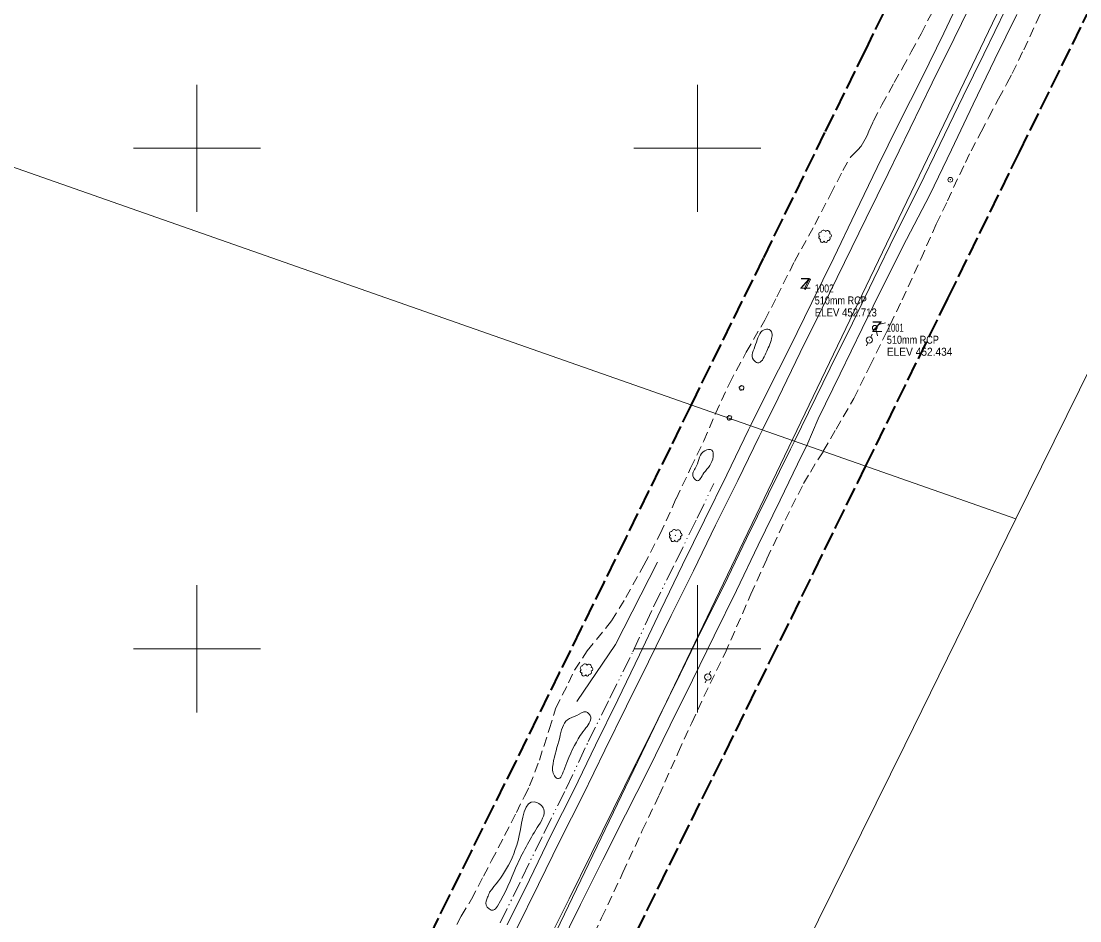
# Model space of a CAD drawing. Extents: x 352087 to 353713, y 331287 to 335613.
# Drawn here: x 353064.9 to 353276.4, y 333145.7 to 333325.4 of the extents above; entities that cross this region are included whole.
import ezdxf
from ezdxf.enums import TextEntityAlignment as Align

# ---------------------------------------------------------------- set-up
doc = ezdxf.new("R2010")
doc.units = 0
doc.header["$LTSCALE"] = 0.64
for name, pattern in [('DASH_DOUBLE_DOT', [9.2, 5, -1.2, 0.3, -1.2, 0.3, -1.2]), ('LONG_DASHED', [7.5, 6, -1.5]), ('MEDIUM_DASHED', [4.5, 3, -1.5])]:
    doc.linetypes.add(name, pattern=pattern)
for name, color, linetype, lineweight in [('1', 7, 'Continuous', 13), ('13', 7, 'Continuous', 13), ('14', 7, 'Continuous', 13), ('2', 7, 'Continuous', 13), ('22', 7, 'Continuous', 13), ('24', 7, 'MEDIUM_DASHED', 13), ('26', 7, 'Continuous', 13), ('27', 7, 'Continuous', 13), ('36', 7, 'Continuous', 13), ('5', 7, 'Continuous', 13), ('6', 7, 'Continuous', 13)]:
    doc.layers.add(name, color=color, linetype=linetype, lineweight=lineweight)
doc.layers.add('59', color=7, linetype='Continuous')
doc.layers.add('62', color=7, linetype='Continuous')

msp = doc.modelspace()

# ---------------------------------------------------------------- linework, layer by layer
at = {"layer": '1'}
for p, q in [((353263.658, 333225.981), (352989.352, 333322.134)), ((353100, 333300), (353100, 333312.702)), ((353200, 333300), (353200, 333312.702)), ((353100, 333300), (353087.298, 333300)), ((353100, 333300), (353100, 333287.298)), ((353100, 333300), (353112.702, 333300)), ((353200, 333300), (353187.298, 333300)), ((353200, 333300), (353200, 333287.298)), ((353200, 333300), (353212.702, 333300)), ((353100, 333200), (353100, 333212.702)), ((353200, 333200), (353200, 333212.702)), ((353100, 333200), (353087.298, 333200)), ((353100, 333200), (353100, 333187.298)), ((353100, 333200), (353112.702, 333200)), ((353200, 333200), (353187.298, 333200)), ((353200, 333200), (353200, 333187.298)), ((353200, 333200), (353212.702, 333200))]:
    msp.add_line(p, q, dxfattribs=at)
at = {"layer": '1', "linetype": 'LONG_DASHED', "lineweight": 35}
for points in [[(353311.492, 333467.273), (353302.58, 333451.518), (353289.748, 333428.828), (353271.758, 333395.769), (353257.207, 333367.813), (353245.66, 333344.478), (353233.578, 333319.708), (353225.434, 333303.134), (353213.147, 333278.054), (353199.743, 333250.838), (353198.739, 333248.737)], [(353233.611, 333236.424), (353250.062, 333270.029), (353264.359, 333299.223), (353280.266, 333331.609), (353291.098, 333353.52), (353303.861, 333378.32), (353319.264, 333406.295), (353334.716, 333433.867), (353347.236, 333455.879)], [(353198.739, 333248.737), (353194.607, 333240.254), (353190.158, 333231.352), (353185.729, 333222.206), (353181.302, 333213.298), (353176.743, 333204.008), (353172.407, 333195.192), (353168.059, 333186.415), (353163.641, 333177.389), (353159.174, 333168.495), (353154.771, 333159.534), (353150.321, 333150.519), (353145.841, 333141.375)], [(353187.805, 333143.399), (353192.276, 333152.475), (353196.689, 333161.43), (353201.082, 333170.311), (353205.541, 333179.27), (353209.998, 333188.366), (353214.429, 333197.347), (353218.787, 333206.152), (353223.324, 333215.452), (353227.685, 333224.376), (353232.042, 333233.247), (353233.611, 333236.424)]]:
    msp.add_lwpolyline(points, dxfattribs=at)
at = {"layer": '1'}
for points in [[(353378.181, 333446.015), (353339.613, 333377.706), (353309.185, 333318.723), (353281.479, 333262.136), (353263.658, 333225.981)], [(353263.658, 333225.981), (353241.452, 333180.742), (353212.71, 333122.595), (353193.044, 333082.298), (353174.154, 333042.191), (353152.276, 332991.66)]]:
    msp.add_lwpolyline(points, dxfattribs=at)
at = {"layer": '13'}
for p, q in [((353250.561, 333293.74), (353250.538, 333293.717)), ((353250.538, 333293.74), (353250.561, 333293.717)), ((353235.453, 333264.16), (353235.43, 333264.137)), ((353235.43, 333264.16), (353235.453, 333264.137))]:
    msp.add_line(p, q, dxfattribs=at)
for centre in [(353250.5507, 333293.7288), (353235.4427, 333264.1488)]:
    msp.add_circle(centre, 0.4763, dxfattribs=at)
at = {"layer": '14'}
msp.add_lwpolyline([(353175.916, 333189.52), (353183.635, 333200.875), (353192.039, 333217.309)], dxfattribs=at)
at = {"layer": '2'}
msp.add_lwpolyline([(352699.834, 331507.854), (352720.03, 331594.085), (352816.575, 332005.772), (352865.618, 332386.048), (352930.017, 332557.728), (353105.242, 333008.982), (353157.155, 333113.058), (353295.666, 333401.422), (353402.531, 333581.007), (353454.028, 333683.888), (353523.036, 333821.655)], dxfattribs=at)
at = {"layer": '22'}
for points in [[(353208.473, 333251.99), (353208.473, 333251.883), (353208.491, 333251.799), (353208.529, 333251.723), (353208.643, 333251.665), (353208.765, 333251.685), (353208.892, 333251.807), (353208.902, 333251.779), (353208.999, 333251.741), (353209.083, 333251.748), (353209.177, 333251.779), (353209.245, 333251.837), (353209.253, 333251.939), (353209.215, 333252.053), (353209.284, 333252.152), (353209.311, 333252.305), (353209.245, 333252.465), (353209.101, 333252.533), (353208.979, 333252.495), (353208.91, 333252.561), (353208.796, 333252.599), (353208.709, 333252.579), (353208.626, 333252.541), (353208.605, 333252.427), (353208.537, 333252.401), (353208.481, 333252.381), (353208.422, 333252.333), (353208.367, 333252.267), (353208.367, 333252.152), (353208.405, 333252.066)], [(353206.036, 333246.016), (353206.036, 333245.909), (353206.054, 333245.825), (353206.092, 333245.749), (353206.206, 333245.691), (353206.328, 333245.711), (353206.455, 333245.833), (353206.465, 333245.805), (353206.562, 333245.767), (353206.646, 333245.774), (353206.74, 333245.805), (353206.808, 333245.863), (353206.816, 333245.965), (353206.778, 333246.079), (353206.847, 333246.178), (353206.874, 333246.331), (353206.808, 333246.491), (353206.664, 333246.559), (353206.542, 333246.521), (353206.473, 333246.587), (353206.359, 333246.625), (353206.272, 333246.605), (353206.189, 333246.567), (353206.168, 333246.453), (353206.1, 333246.427), (353206.044, 333246.407), (353205.985, 333246.359), (353205.93, 333246.293), (353205.93, 333246.178), (353205.968, 333246.092)]]:
    msp.add_lwpolyline(points, close=True, dxfattribs=at)
for centre in [(353225.4616, 333282.461), (353195.6056, 333222.679), (353177.7956, 333195.824)]:
    msp.add_circle(centre, 0.0149, dxfattribs=at)
for centre, radius, start, end in [((353224.5481, 333282.1682), 0.2933, 105.03166, 283.77731), ((353224.6876, 333282.8204), 0.4273, 82.91551, 239.70443), ((353225.2179, 333283.1556), 0.4868, 31.96825, 169.49248), ((353225.9943, 333283.0941), 0.4837, 342.86408, 138.70256), ((353226.4447, 333282.5951), 0.3567, 273.11698, 88.11726), ((353224.9674, 333281.6391), 0.4264, 145.05235, 338.47204), ((353225.6856, 333281.526), 0.3245, 187.67102, 4.99016), ((353226.0652, 333282.0105), 0.4597, 262.95807, 29.80374), ((353194.8316, 333223.0384), 0.4273, 82.91551, 239.70443), ((353195.3619, 333223.3736), 0.4868, 31.96825, 169.49248), ((353196.1383, 333223.3121), 0.4837, 342.86408, 138.70256), ((353196.5887, 333222.8131), 0.3567, 273.11698, 88.11726), ((353194.6921, 333222.3862), 0.2933, 105.03166, 283.77731), ((353195.1114, 333221.8571), 0.4264, 145.05235, 338.47204), ((353195.8296, 333221.744), 0.3245, 187.67102, 4.99016), ((353196.2092, 333222.2285), 0.4597, 262.95807, 29.80374), ((353176.8821, 333195.5312), 0.2933, 105.03166, 283.77731), ((353177.0216, 333196.1834), 0.4273, 82.91551, 239.70443), ((353177.5519, 333196.5186), 0.4868, 31.96825, 169.49248), ((353178.3283, 333196.4571), 0.4837, 342.86408, 138.70256), ((353178.3992, 333195.3735), 0.4597, 262.95807, 29.80374), ((353178.7787, 333195.9581), 0.3567, 273.11698, 88.11726), ((353177.3014, 333195.0021), 0.4264, 145.05235, 338.47204), ((353178.0196, 333194.889), 0.3245, 187.67102, 4.99016)]:
    msp.add_arc(centre, radius, start, end, dxfattribs=at)
for points in [[(353213.712, 333259.105), (353212.041, 333257.175), (353211.22, 333257.725), (353211.648, 333260.806), (353213.328, 333263.73), (353214.339, 333263.817), (353214.904, 333263.119), (353214.83, 333261.984), (353213.712, 333259.105)], [(353201.281, 333235.197), (353199.825, 333233.623), (353199.121, 333234.552), (353199.824, 333236.578), (353201.512, 333239.591), (353202.882, 333239.687), (353203.156, 333238.413), (353201.281, 333235.197)], [(353176.575, 333182.7), (353173.507, 333176.253), (353172.029, 333174.111), (353171.448, 333174.619), (353171.157, 333177.027), (353172.487, 333182.28), (353174.055, 333185.855), (353175.896, 333186.719), (353177.806, 333187.398), (353178.607, 333186.693), (353177.739, 333184.237), (353176.575, 333182.7)], [(353158.472, 333151.407), (353164.4, 333162.726), (353167.545, 333169.427), (353169.323, 333167.977), (353169.062, 333166.159), (353168.003, 333164.299), (353163.804, 333156.526), (353160.032, 333148.614), (353159.212, 333147.806), (353157.795, 333148.831), (353158.086, 333150.375), (353158.472, 333151.407)]]:
    msp.add_spline(points, degree=3, dxfattribs=at)
at = {"layer": '24'}
for points in [[(353225.163, 333239.475), (353227.708, 333243.891), (353231.287, 333250.013), (353234.475, 333256.503), (353237.274, 333262.181), (353237.957, 333263.568), (353238.021, 333263.698), (353238.529, 333264.761), (353240.9, 333269.732), (353244.646, 333277.868), (353247.736, 333284.839), (353249.992, 333289.529), (353252.415, 333294.788), (353253.564, 333297.172), (353254.685, 333299.499), (353256.715, 333303.283), (353258.237, 333306.225), (353260.184, 333309.886), (353261.871, 333312.98), (353262.933, 333314.928), (353265.204, 333319.69), (353267.702, 333325.049), (353269.976, 333330.001)], [(353203.644, 333247.018), (353206.407, 333253.028), (353209.766, 333259.3), (353213.474, 333265.676), (353215.905, 333270.325), (353219.389, 333277.415), (353223.462, 333284.759), (353226.594, 333290.777), (353229.081, 333295.578), (353230.59, 333298.238), (353231.753, 333299.362), (353232.062, 333299.694), (353232.746, 333300.432), (353233.527, 333301.831), (353233.949, 333302.589), (353234.293, 333303.409), (353235.048, 333305.208), (353235.18, 333305.466), (353236.829, 333308.673), (353239.342, 333313.124), (353241.017, 333316.082), (353242.722, 333319.265), (353244.704, 333322.878), (353247.344, 333328.051)], [(353150.642, 333142.358), (353152.832, 333146.614), (353154.841, 333150.005), (353157.283, 333154.615), (353158.894, 333157.725), (353161.483, 333162.721), (353163.834, 333167.311), (353165.439, 333170.559), (353166.487, 333172.68), (353168.434, 333177.787), (353170.387, 333183.933), (353171.705, 333188.203), (353174.252, 333193.209), (353175.439, 333195.734), (353177.992, 333199.625), (353182.854, 333205.597), (353185.735, 333210.252), (353189.317, 333216.731), (353192.547, 333222.959), (353195.739, 333229.983), (353198.652, 333236.079), (353201.283, 333241.545), (353203.644, 333247.018)], [(353176.891, 333137.886), (353180.86, 333146.257), (353185.13, 333155.321), (353188.991, 333163.714), (353192.353, 333170.768), (353196.191, 333179.335), (353198.881, 333185.239), (353201.317, 333190.492), (353205.527, 333199.124), (353210.705, 333210.943), (353213.896, 333217.973), (353217.523, 333225.745), (353221.236, 333233.023), (353222.597, 333235.336), (353224.041, 333237.79), (353225.163, 333239.475)]]:
    msp.add_lwpolyline(points, dxfattribs=at)
at = {"layer": '26'}
for p, q in [((353222.377, 333273.939), (353222.602, 333273.83)), ((353221.403, 333271.934), (353221.628, 333271.825)), ((353221.628, 333271.825), (353222.602, 333273.83))]:
    msp.add_line(p, q, dxfattribs=at)
msp.add_lwpolyline([(353221.403, 333271.934), (353221.567, 333272.271), (353222.172, 333273.516), (353222.377, 333273.939)], dxfattribs=at)
at = {"layer": '26', "linetype": 'DASH_DOUBLE_DOT'}
msp.add_lwpolyline([(353160.572, 333145.274), (353164.995, 333154.293), (353169.432, 333163.415), (353173.719, 333171.996), (353178.21, 333181.472), (353182.51, 333190.174), (353187.103, 333199.428), (353191.246, 333208.471), (353195.739, 333217.531), (353199.94, 333226.127), (353203.293, 333233.032)], dxfattribs=at)
at = {"layer": '27'}
msp.add_lwpolyline([(353237.583, 333265.124), (353236.188, 333264.779), (353235.663, 333263.909), (353236.009, 333262.515)], dxfattribs=at)
at = {"layer": '36'}
for p, q in [((353234.36, 333261.702), (353234.382, 333261.71)), ((353234.367, 333261.717), (353234.375, 333261.695)), ((353234.654, 333262.274), (353234.938, 333262.843)), ((353233.804, 333260.569), (353234.088, 333261.138)), ((353201.543, 333193.24), (353201.818, 333193.812)), ((353202.081, 333194.381), (353202.103, 333194.389)), ((353202.088, 333194.396), (353202.096, 333194.374)), ((353202.366, 333194.958), (353202.641, 333195.53))]:
    msp.add_line(p, q, dxfattribs=at)
for centre in [(353234.371, 333261.706), (353202.092, 333194.385)]:
    msp.add_circle(centre, 0.635, dxfattribs=at)
at = {"layer": '5'}
for points in [[(353212.992, 333243.741), (353216.125, 333250.072), (353220.568, 333259.192), (353224.959, 333268.076), (353229.378, 333277.183), (353233.755, 333286.07), (353238.127, 333294.995), (353242.528, 333304.04), (353246.946, 333313.098), (353251.289, 333321.971), (353255.71, 333330.968)], [(353219.388, 333241.499), (353222.184, 333247.197), (353226.506, 333256.066), (353230.97, 333265.059), (353235.249, 333273.934), (353239.623, 333282.858), (353244.232, 333292.111), (353248.44, 333300.76), (353253.14, 333310.396), (353257.249, 333318.782), (353261.663, 333327.848)], [(353212.992, 333243.741), (353212.345, 333242.417), (353208.059, 333233.617), (353203.617, 333224.73), (353199.195, 333215.599), (353194.751, 333206.657), (353190.207, 333197.395), (353185.858, 333188.552), (353181.515, 333179.789), (353177.08, 333170.726), (353172.607, 333161.821), (353168.228, 333152.907), (353163.782, 333143.899)], [(353169.885, 333141.04), (353174.36, 333150.05), (353178.82, 333159.105), (353183.239, 333168.071), (353187.645, 333176.979), (353192.092, 333185.912), (353196.537, 333194.984), (353200.982, 333203.993), (353205.325, 333212.767), (353209.845, 333222.033), (353214.215, 333230.975), (353218.586, 333239.875), (353219.388, 333241.499)]]:
    msp.add_lwpolyline(points, dxfattribs=at)
at = {"layer": '6'}
for points in [[(353210.617, 333244.573), (353213.917, 333251.289), (353218.446, 333260.213), (353222.863, 333269.223), (353227.241, 333278.127), (353231.579, 333287.164), (353235.946, 333296.16), (353240.345, 333305.077), (353244.86, 333313.988), (353249.241, 333323.033), (353253.525, 333332.078)], [(353221.864, 333240.631), (353224.12, 333245.993), (353228.51, 333254.958), (353232.929, 333263.989), (353237.305, 333272.908), (353241.821, 333281.783), (353246.45, 333290.696), (353250.806, 333299.696), (353255.084, 333308.842), (353259.468, 333317.786), (353263.833, 333326.746)], [(353162.015, 333144.875), (353166.429, 333153.87), (353170.795, 333162.845), (353175.295, 333171.794), (353179.641, 333180.784), (353184.081, 333189.796), (353188.41, 333198.804), (353192.696, 333207.833), (353197.016, 333216.819), (353201.447, 333225.729), (353205.869, 333234.778), (353210.208, 333243.748), (353210.617, 333244.573)], [(353172.237, 333140), (353176.673, 333148.957), (353181.082, 333157.878), (353185.615, 333166.851), (353190.152, 333175.791), (353194.533, 333184.755), (353199.003, 333193.781), (353203.366, 333202.63), (353207.801, 333211.665), (353212.17, 333220.699), (353216.572, 333229.715), (353220.886, 333238.734), (353221.864, 333240.631)]]:
    msp.add_lwpolyline(points, dxfattribs=at)

# ---------------------------------------------------------------- texts
at = {"layer": '59', "width": 1.25}
for p in [(353221.569, 333271.937), (353235.904, 333263.305)]:
    msp.add_text('Z', height=2.128, dxfattribs=at).set_placement(p, align=Align.CENTER)
at = {"layer": '62'}
for s, width, p in [('1002', 0.8, (353223.447, 333271.212)), ('510mm RCP', 0.85, (353223.447, 333268.812)), ('ELEV 452.713', 0.9, (353223.447, 333266.412)), ('1001', 0.65, (353237.858, 333263.363)), ('510mm RCP', 0.85, (353237.858, 333260.963)), ('ELEV 452.434', 0.95, (353237.858, 333258.563))]:
    msp.add_text(s, height=1.6, dxfattribs=dict(at, width=width)).set_placement(p)

doc.saveas('drawing.dxf')
